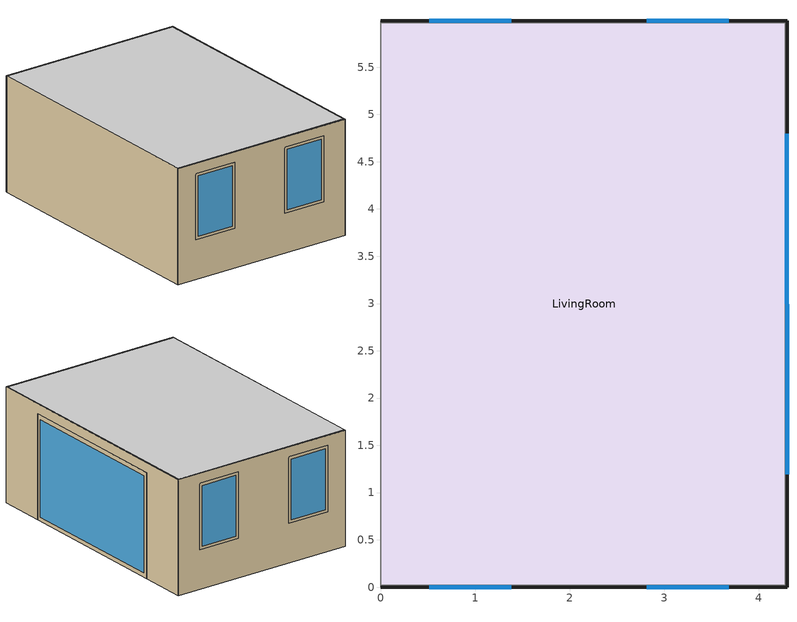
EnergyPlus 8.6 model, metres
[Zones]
LivingRoom
 floor ground (GroundFloor): 4.28,5.97 4.28,4.89 4.3,4.89 4.3,1.09 4.28,1.09 4.28,0.02 0,0.02 0,5.97 z0
 wall outside (ExternalWall): 1.45,5.99 0.45,5.99 / 3.75,5.99 2.75,5.99 / 0.45,0 1.45,0 / 2.75,0 3.75,0 z0.9:2.4; 4.3,1.09 4.3,4.89 z0:2.4
 wall to AI_South (Adiabatic_Insul): 1.45,0 1.45,0.02 / 0.45,0.02 0.45,0 / 2.75,0.02 2.75,0 / 3.75,0 3.75,0.02 z0.9:2.4; 2.75,0.02 2.75,0 3.75,0 3.75,0.02 z2.4; 0.45,0 0.45,0.02 1.45,0.02 1.45,0 z0.9; 2.75,0 2.75,0.02 3.75,0.02 3.75,0 z0.9; 0.45,0.02 0.45,0 1.45,0 1.45,0.02 z2.4
 wall to AI_North (Adiabatic_Insul): 1.45,5.97 1.45,5.99 / 0.45,5.99 0.45,5.97 / 3.75,5.97 3.75,5.99 / 2.75,5.99 2.75,5.97 z0.9:2.4; 0.45,5.99 0.45,5.97 1.45,5.97 1.45,5.99 z2.4; 2.75,5.99 2.75,5.97 3.75,5.97 3.75,5.99 z2.4; 2.75,5.97 2.75,5.99 3.75,5.99 3.75,5.97 z0.9; 0.45,5.97 0.45,5.99 1.45,5.99 1.45,5.97 z0.9
 wall adiabatic (InternalWall): 0,5.97 0,0.02 z0:2.63
 wall to AI_East (Adiabatic_Insul): 4.3,4.89 4.28,4.89 / 4.28,1.09 4.3,1.09 z0:2.4; 4.28,4.89 4.28,1.09 4.3,1.09 4.3,4.89 z2.4
 wall to AI_North (AI_INT_LR): 4.28,5.97,2.63 4.28,5.97,0 3.75,5.97,0.9 3.75,5.97,2.4 2.75,5.97,2.4 2.75,5.97,0.9 3.75,5.97,0.9 4.28,5.97,0 0,5.97,0 0.45,5.97,0.9 1.45,5.97,0.9 1.45,5.97,2.4 0.45,5.97,2.4 0.45,5.97,0.9 0,5.97,0 0,5.97,2.63
 wall to AI_East (AI_INT_LR): 4.28,0.02,2.63 4.28,0.02,0 4.28,1.09,0 4.28,1.09,2.4 4.28,4.89,2.4 4.28,4.89,0 4.28,5.97,0 4.28,5.97,2.63
 wall to AI_South (AI_INT_LR): 0,0.02,2.63 0,0.02,0 0.45,0.02,0.9 0.45,0.02,2.4 1.45,0.02,2.4 1.45,0.02,0.9 0.45,0.02,0.9 0,0.02,0 4.28,0.02,0 3.75,0.02,0.9 2.75,0.02,0.9 2.75,0.02,2.4 3.75,0.02,2.4 3.75,0.02,0.9 4.28,0.02,0 4.28,0.02,2.63
 window (GlazingWindows): 2.81,0 3.69,0 / 0.52,0 1.39,0 / 3.69,5.99 2.81,5.99 / 1.39,5.99 0.52,5.99 z0.96:2.33; 4.3,1.2 4.3,4.79 z0.1:2.3
 ceiling adiabatic (InternalFloor): 4.28,0.02 4.28,5.97 0,5.97 0,0.02 z2.63
AI_South
 floor ground (GroundFloor): 4.28,0.02 4.3,0 0,0 0,0.02 z0
 wall outside (AI_EXT_FACADE): 0,0,2.63 0,0,0 0.45,0,0.9 0.45,0,2.4 1.45,0,2.4 1.45,0,0.9 0.45,0,0.9 0,0,0 4.3,0,0 3.75,0,0.9 2.75,0,0.9 2.75,0,2.4 3.75,0,2.4 3.75,0,0.9 4.3,0,0 4.3,0,2.63
 wall to AI_East (Adiabatic_Insul): 4.3,0 4.28,0.02 z0:2.63
 wall adiabatic (InternalWall): 0,0.02 0,0 z0:2.63
 ceiling adiabatic (InternalFloor): 4.3,0 4.28,0.02 0,0.02 0,0 z2.63
AI_North
 floor ground (GroundFloor): 4.3,5.99 4.28,5.97 0,5.97 0,5.99 z0
 wall outside (AI_EXT_FACADE): 4.3,5.99,2.63 4.3,5.99,0 3.75,5.99,0.9 3.75,5.99,2.4 2.75,5.99,2.4 2.75,5.99,0.9 3.75,5.99,0.9 4.3,5.99,0 0,5.99,0 0.45,5.99,0.9 1.45,5.99,0.9 1.45,5.99,2.4 0.45,5.99,2.4 0.45,5.99,0.9 0,5.99,0 0,5.99,2.63
 wall adiabatic (InternalWall): 0,5.99 0,5.97 z0:2.63
 wall to AI_East (Adiabatic_Insul): 4.28,5.97 4.3,5.99 z0:2.63
 ceiling adiabatic (InternalFloor): 4.28,5.97 4.3,5.99 0,5.99 0,5.97 z2.63
AI_East
 floor ground (GroundFloor): 4.3,1.09 4.3,0 4.28,0.02 4.28,1.09 z0; 4.3,5.99 4.3,4.89 4.28,4.89 4.28,5.97 z0
 wall outside (AI_EXT_FACADE): 4.3,0,2.63 4.3,0,0 4.3,1.09,0 4.3,1.09,2.4 4.3,4.89,2.4 4.3,4.89,0 4.3,5.99,0 4.3,5.99,2.63
 ceiling adiabatic (InternalFloor): 4.3,0 4.3,5.99 4.28,5.97 4.28,0.02 z2.63
[Site:Location]
STUTTGARD_DEU: Latitude {deg}=48.68; Longitude {deg}=9.22; Time Zone {hr}=1; Elevation {m}=419
[Site:GroundTemperature:BuildingSurface]
5.47, 5.69, 6.52, 9.21, 11.63, 13.55, 14.57, 14.32, 12.94, 10.72, 8.39, 6.43
[Building]
ReferenceDwellingAIRVO: North Axis {deg}=0; Terrain=Urban; Solar Distribution=FullInteriorAndExteriorWithReflections; Maximum Number of Warmup Days=25; Minimum Number of Warmup Days=6
[Material]
Name | Roughness | Thickness {m} | Conductivity {W/m-K} | Density {kg/m3} | Specific Heat {J/kg-K} | Thermal Absorptance | Solar Absorptance | Visible Absorptance
AI-Aluminium | Smooth | 0.001 | 0.033 | 30 | 1500 | 0.04 | 0.65 | 0.65
AI-Insulation | MediumSmooth | 0.085 | 0.033 | 30 | 1500 | 0.7 | 0.9 | 0.7
Insul_MinWool_188 | Rough | 0.188 | 0.035 | 35 | 840
Floor_HollowCore | MediumRough | 0.15 | 0.85 | 1800 | 840
Floor_WideSlab | MediumRough | 0.18 | 1.9 | 2500 | 840 | 0.2
Floor_Screed | MediumSmooth | 0.05 | 0.95 | 1900 | 840 | 0.7
Wall_Brick_100 | MediumRough | 0.1 | 0.7 | 1800 | 840 | 0.7
Wall_Limestone | MediumRough | 0.12 | 1 | 2000 | 840
Plaster_Gypsum | MediumRough | 0.005 | 0.52 | 1300 | 840 | 0.3
Insul_MinWool_160 | Rough | 0.16 | 0.035 | 35 | 840
Wall_Brick_5 | MediumRough | 0.005 | 0.7 | 1800 | 840 | 0.7
[Construction]
Adiabatic_Insul: HighInsul
GlazingWindowsShading: External_Blinds, TripleGlazing
InternalFloor: Floor_Screed, Floor_WideSlab
GroundFloor: Insul_MinWool_160, Floor_HollowCore, Floor_Screed
ExternalWall: Wall_Brick_5, Insul_MinWool_188, Wall_Brick_100, Airgap_40mm, Wall_Limestone, Plaster_Gypsum
InternalWall: Wall_Limestone
GlazingWindows: TripleGlazing
[Construction:InternalSource]
AI_INT_LR: 1, 1, 1, 0.01, AI-Insulation, AI-Aluminium, Wall_Brick_100, Airgap_40mm, Wall_Limestone, Plaster_Gypsum
AI_EXT_FACADE: 2, 2, 1, 0.01, Wall_Brick_5, AI-Aluminium, AI-Insulation
[Material:NoMass]
HighInsul: Roughness=MediumSmooth; Thermal Resistance {m2-K/W}=10; Thermal Absorptance=1e-07; Solar Absorptance=0; Visible Absorptance=0
[WindowProperty:ShadingControl]
Man_Shading: Shading Type=ExteriorBlind; Construction with Shading=GlazingWindowsShading; Shading Control Type=OnIfHighSolarOnWindow; Setpoint {W/m2, W or deg C}=350; Shading Control Is Scheduled=No; Glare Control Is Active=No; Type of Slat Angle Control for Blinds=FixedSlatAngle
[WindowMaterial:Blind]
External_Blinds: Slat Orientation=Horizontal; Slat Width {m}=0.025; Slat Separation {m}=0.025; Slat Thickness {m}=0.00025; Slat Angle {deg}=45; Slat Conductivity {W/m-K}=221; Front Side Slat Beam Solar Reflectance=0.4; Back Side Slat Beam Solar Reflectance=0.4; Front Side Slat Diffuse Solar Reflectance=0.4; Back Side Slat Diffuse Solar Reflectance=0.4; Slat Beam Visible Transmittance=0.6; Slat Diffuse Visible Transmittance=0.6; Front Side Slat Infrared Hemispherical Emissivity=0.9; Back Side Slat Infrared Hemispherical Emissivity=0.9; Blind to Glass Distance {m}=0.05; Blind Top Opening Multiplier=0.5; Blind Left Side Opening Multiplier=0.5; Blind Right Side Opening Multiplier=0.5; Maximum Slat Angle {deg}=180
[Material:AirGap]
Airgap_40mm: Thermal Resistance {m2-K/W}=0.18
[WindowMaterial:SimpleGlazingSystem]
TripleGlazing: U-Factor {W/m2-K}=0.7; Solar Heat Gain Coefficient=0.501; Visible Transmittance=0.643
[ZoneHVAC:EnergyRecoveryVentilator]
LR_VENT_HR: Availability Schedule=HRV_Sched; Heat Exchanger=LR_VENT_HEX; Supply Air Flow Rate {m3/s}=0.039; Exhaust Air Flow Rate {m3/s}=0.039; Supply Air Fan=LR_VENT_Supply; Exhaust Air Fan=LR_VENT_Exhaust; Controller=LR_HRV_Bypass
[ZoneHVAC:EnergyRecoveryVentilator:Controller]
LR_HRV_Bypass: Temperature High Limit {C}=20; Temperature Low Limit {C}=10; Exhaust Air Temperature Limit=NoExhaustAirTemperatureLimit; Exhaust Air Enthalpy Limit=NoExhaustAirEnthalpyLimit; High Humidity Control Flag=No; High Humidity Outdoor Air Flow Ratio=1; Control High Indoor Humidity Based on Outdoor Humidity Ratio=Yes
[HeatExchanger:AirToAir:SensibleAndLatent]
LR_VENT_HEX: Availability Schedule=Vent_Sched; Nominal Supply Air Flow Rate {m3/s}=0.039; Sensible Effectiveness at 100% Heating Air Flow=0.75; Latent Effectiveness at 100% Heating Air Flow=0.7; Sensible Effectiveness at 75% Heating Air Flow=0.75; Latent Effectiveness at 75% Heating Air Flow=0.7; Sensible Effectiveness at 100% Cooling Air Flow=0.75; Latent Effectiveness at 100% Cooling Air Flow=0.7; Sensible Effectiveness at 75% Cooling Air Flow=0.75; Latent Effectiveness at 75% Cooling Air Flow=0.7; Supply Air Outlet Temperature Control=No; Heat Exchanger Type=Plate; Frost Control Type=None; Threshold Temperature {C}=1.7; Initial Defrost Time Fraction=0.083; Rate of Defrost Time Fraction Increase {1/K}=0.012; Economizer Lockout=Yes
[Fan:OnOff] Availability Schedule=HRV_Sched; Fan Total Efficiency=0.8; Pressure Rise {Pa}=1; Maximum Flow Rate {m3/s}=0.039; Motor Efficiency=0.95; Motor In Airstream Fraction=1
LR_VENT_Supply; LR_VENT_Exhaust
[Zone]
LivingRoom; AI_South; AI_North; AI_East: 0, 0, 0
[Zone equipment]
LivingRoom: ActiveInsulation_South, ActiveInsulation_East, ActiveInsulation_North, LR_VENT_HR, Heating
[EnergyManagementSystem:Sensor]
Name | Output:Variable or Output:Meter Index Key | Output:Variable or Output:Meter
OpTempZone | LivingRoom | Zone Operative Temperature
SurfTemp_South | AI_South_Ext | Surface Outside Face Temperature
SurfTemp_East | AI_East_Ext | Surface Outside Face Temperature
SurfTemp_North | AI_North_Ext | Surface Outside Face Temperature
[EnergyManagementSystem:Actuator] Actuated Component Type=Fan; Actuated Component Control Type=Fan Air Mass Flow Rate
Name | Actuated Component Unique
Z_S_FAN_MFR | AI_S-FAN
Z_E_FAN_MFR | AI_E-FAN
Z_N_FAN_MFR | AI_N-FAN
[EnergyManagementSystem:ProgramCallingManager]
StartingSetPoints: BeginNewEnvironment; SetTemp
AI_ZoneControl: AfterPredictorBeforeHVACManagers; SetMode
[EnergyManagementSystem:Program]
SetMode: IF OpTempZone < HeatingTemp; RUN HeatingControlSouth; RUN HeatingControlEast; RUN HeatingControlNorth; RETURN; ELSEIF OpTempZone > CoolingTemp; RUN CoolingControlSouth; RUN CoolingControlEast; RUN CoolingControlNorth; RETURN; ENDIF
SetTemp: SET ControlTempCoolingHigh = 24; SET ControlTempCoolingLow = 22; SET ControlTempHeatingHigh = 22; SET ControlTempHeatingLow = 20; SET HeatingTemp = ControlTempHeatingHigh; SET CoolingTemp = ControlTempCoolingLow
[EnergyManagementSystem:Subroutine]
HeatingControlSouth: IF OpTempZone < (HeatingTemp - 0.1); SET HeatingTemp = ControlTempHeatingHigh; IF SurfTemp_South > OpTempZone; SET Z_S_FAN_MFR = 1.0; ELSEIF SurfTemp_South < OpTempZone; SET Z_S_FAN_MFR = 0.0; ENDIF; RETURN; ELSEIF OpTempZone > (HeatingTemp - 0.1); SET HeatingTemp = ControlTempHeatingLow; SET Z_S_FAN_MFR = 0.0; ENDIF; RETURN
CoolingControlSouth: IF OpTempZone > (CoolingTemp + 0.1); SET CoolingTemp = ControlTempCoolingLow; IF SurfTemp_South < OpTempZone; SET Z_S_FAN_MFR = 1.0; ELSEIF SurfTemp_South > OpTempZone; SET Z_S_FAN_MFR = 0.0; ENDIF; RETURN; ELSEIF OpTempZone < (CoolingTemp + 0.1); SET CoolingTemp = ControlTempCoolingHigh; SET Z_S_FAN_MFR = 0.0; ENDIF; RETURN
HeatingControlEast: IF OpTempZone < (HeatingTemp - 0.1); SET HeatingTemp = ControlTempHeatingHigh; IF SurfTemp_East > OpTempZone; SET Z_E_FAN_MFR = 1.0; ELSEIF SurfTemp_East < OpTempZone; SET Z_E_FAN_MFR = 0.0; ENDIF; RETURN; ELSEIF OpTempZone > (HeatingTemp - 0.1); SET HeatingTemp = ControlTempHeatingLow; SET Z_E_FAN_MFR = 0.0; ENDIF; RETURN
CoolingControlEast: IF OpTempZone > (CoolingTemp + 0.1); SET CoolingTemp = ControlTempCoolingLow; IF SurfTemp_East < OpTempZone; SET Z_E_FAN_MFR = 1.0; ELSEIF SurfTemp_East > OpTempZone; SET Z_E_FAN_MFR = 0.0; ENDIF; RETURN; ELSEIF OpTempZone < (CoolingTemp + 0.1); SET CoolingTemp = ControlTempCoolingHigh; SET Z_E_FAN_MFR = 0.0; ENDIF; RETURN
HeatingControlNorth: IF OpTempZone < (HeatingTemp - 0.1); SET HeatingTemp = ControlTempHeatingHigh; IF SurfTemp_North > OpTempZone; SET Z_N_FAN_MFR = 1.0; ELSEIF SurfTemp_North < OpTempZone; SET Z_N_FAN_MFR = 0.0; ENDIF; RETURN; ELSEIF OpTempZone > (HeatingTemp - 0.1); SET HeatingTemp = ControlTempHeatingLow; SET Z_N_FAN_MFR = 0.0; ENDIF; RETURN
CoolingControlNorth: IF OpTempZone > (CoolingTemp + 0.1); SET CoolingTemp = ControlTempCoolingLow; IF SurfTemp_North < OpTempZone; SET Z_N_FAN_MFR = 1.0; ELSEIF SurfTemp_North > OpTempZone; SET Z_N_FAN_MFR = 0.0; ENDIF; RETURN; ELSEIF OpTempZone < (CoolingTemp + 0.1); SET CoolingTemp = ControlTempCoolingHigh; SET Z_N_FAN_MFR = 0.0; ENDIF; RETURN
[EnergyManagementSystem:GlobalVariable]
ControlTempCoolingLow; ControlTempHeatingLow; ControlTempCoolingHigh; ControlTempheatingHigh; HeatingTemp; CoolingTemp
[ZoneHVAC:VentilatedSlab:SlabGroup] Zone 1=LivingRoom; Core Diameter for Surface 1 {m}=0.005; Core Diameter for Surface 2 {m}=0.005
Name | Surface 1 | Core Length for Surface 1 {m} | Core Numbers for Surface 1 | Zone 2 | Surface 2 | Core Length for Surface 2 {m} | Core Numbers for Surface 2
AI_South | LR_Int_S | 0.85 | 145 | AI_South | AI_South_Ext | 0.85 | 145
AI_North | LR_Int_N | 0.85 | 145 | AI_North | AI_North_Ext | 0.85 | 145
AI_East | LR_Int_E | 2.55 | 32 | AI_East | AI_East_Ext | 2.55 | 32
[ZoneHVAC:VentilatedSlab] Availability Schedule=VentSlab_Sched; Zone=LivingRoom; Outdoor Air Control Type=FixedAmount; Minimum Outdoor Air Flow Rate {m3/s}=0; Minimum Outdoor Air Schedule=VentSlab_Sched; Maximum Outdoor Air Flow Rate {m3/s}=0; Maximum Outdoor Air Fraction or Temperature Schedule=VentSlab_Sched; System Configuration Type=SeriesSlabs; Hollow Core Inside Diameter {m}=0; Hollow Core Length {m}=0; Number of Cores=0; Temperature Control Type=OperativeTemperature; Heating High Air Temperature Schedule=HeatTempHighInlet; Heating Low Air Temperature Schedule=HeatTempLowInlet; Heating High Control Temperature Schedule=HeatControlTempHigh; Heating Low Control Temperature Schedule=HeatControlTempLow; Cooling High Air Temperature Schedule=CoolTempHighInlet; Cooling Low Air Temperature Schedule=CoolTempLowInlet; Cooling High Control Temperature Schedule=CoolControlTempHigh; Cooling Low Control Temperature Schedule=CoolControlTempLow; Coil Option Type=None
Name | Surface Name or Radiant Surface Group | Maximum Air Flow Rate {m3/s} | Fan
ActiveInsulation_South | AI_South | 0.037 | AI_S-FAN
ActiveInsulation_North | AI_North | 0.037 | AI_N-FAN
ActiveInsulation_East | AI_East | 0.0244 | AI_E-FAN
[Fan:ConstantVolume] Availability Schedule=VentSlab_Sched; Fan Total Efficiency=0.8; Pressure Rise {Pa}=0; Motor Efficiency=0.95; Motor In Airstream Fraction=1
Name | Maximum Flow Rate {m3/s}
AI_S-Fan; AI_N-FAN | 0.037
AI_E-FAN | 0.0244
[ZoneHVAC:IdealLoadsAirSystem]
Heating: Maximum Heating Supply Air Temperature {C}=50; Minimum Cooling Supply Air Temperature {C}=13; Maximum Heating Supply Air Humidity Ratio {kgWater/kgDryAir}=0.0156; Minimum Cooling Supply Air Humidity Ratio {kgWater/kgDryAir}=0.0077; Heating Limit=NoLimit; Cooling Limit=LimitCapacity; Maximum Total Cooling Capacity {W}=0; Cooling Availability Schedule=Cooling_Availability; Dehumidification Control Type=None; Cooling Sensible Heat Ratio=0.7; Humidification Control Type=None; Demand Controlled Ventilation Type=None; Outdoor Air Economizer Type=NoEconomizer; Heat Recovery Type=None; Sensible Heat Recovery Effectiveness=0.7; Latent Heat Recovery Effectiveness=0.65
[ThermostatSetpoint:SingleHeating]
SetpointHeating: Setpoint Temperature Schedule=Heating_Sched
[ZoneControl:Thermostat]
LR_Thermostat: Zone or ZoneList=LivingRoom; Control Type Schedule=Thermostat_Sched; Control 1=SetpointHeating
[ZoneInfiltration:DesignFlowRate]
Infiltration: Zone or ZoneList=LivingRoom; Schedule=Infil_Sched; Design Flow Rate Calculation Method=AirChanges/Hour; Air Changes per Hour {1/hr}=0.08; Constant Term Coefficient=1
[ElectricEquipment]
Appliances_LR: Zone or ZoneList=LivingRoom; Schedule=Appliances_Sched; Design Level Calculation Method=Watts/Area; Watts per Zone Floor Area {W/m2}=24.1; Fraction Latent=0.5; Fraction Radiant=0.5
[Lights]
Lights_LR: Zone or ZoneList=LivingRoom; Schedule=Light_Sched; Design Level Calculation Method=Watts/Area; Watts per Zone Floor Area {W/m2}=9.76; Fraction Radiant=0.4; Fraction Replaceable=1; Return Air Fraction Calculated from Plenum Temperature=No
[People]
People_LR: Zone or ZoneList=LivingRoom; Number of People Schedule=People_Sched; Number of People Calculation Method=People; Number of People=4; Fraction Radiant=0.5; Sensible Heat Fraction=0.5; Activity Level Schedule=Activity_Sched; Carbon Dioxide Generation Rate {m3/s-W}=3.82e-08; Enable ASHRAE 55 Comfort Warnings=No; Mean Radiant Temperature Calculation Type=ZoneAveraged; Clothing Insulation Calculation Method=ClothingInsulationSchedule
[Schedule:Compact]
HRV_Sched: Through: 12/31, For: AllDays, Until: 06:00, .6, Until: 23:00, 1, Until: 24:00, .6
VentSlab_Sched; Vent_Sched; Thermostat_Sched; Infil_Sched: Through: 12/31, For: AllDays, Until: 24:00, 1
CoolControlTempHigh; HeatControlTempHigh: Through: 12/31, For: AllDays, Until: 24:00, 22
CoolControlTempLow; HeatControlTempLow: Through: 12/31, For: AllDays, Until:24:00, 22
CoolTempHighInlet; CoolTempLowInlet: Through: 12/31, For: AllDays, Until:24:00, 1
HeatTempHighInlet; HeatTempLowInlet: Through: 12/31, For: AllDays, Until:24:00, 40
Cooling_Availability: Through: 12/31, For: AllDays, Until: 24:00, 0
Heating_Sched: Through: 12/31, For: AllDays, Until: 06:00, 18, Until: 23:00, 20, Until: 24:00, 18
Light_Sched: Through: 12/31, For: AllDays, Until: 07:00, 0, Until: 08:00, 1, Until: 10:00, .15, Until: 18:00, 0, Until: 20:00, .35, Until: 23:00, 1, Until: 24:00, 0
Appliances_Sched: Through: 12/31, For: AllDays, Until: 07:00, .2, Until: 10:00, .45, Until: 12:00, .35, Until: 14:0, .55, Until: 16:00, .35, Until: 18:00, .55, Until: 20:00, .35, Until: 23:00, .55, Until: 24:00, .2
Activity_Sched: Through: 12/31, For: AllDays, Until: 24:00, 120
People_Sched: Through: 12/31, For: AllDays, Until: 01:00, .2, Until: 02:00, .1, Until: 04:00, .05, Until: 05:00, 0, Until: 06:00, .05, Until: 07:00, .15, Until: 08:00, .4, Until: 09:00, .7, Until: 10:00, .8, Until: 11:00, .85, Until: 12:00, .9, Until: 13:00, .95, Until: 17:00, .9, Until: 19:00, .95, Until: 21:00, 1, Until: 22:00, .95, Until: 23:00, .8, Until: 24:00, .4
